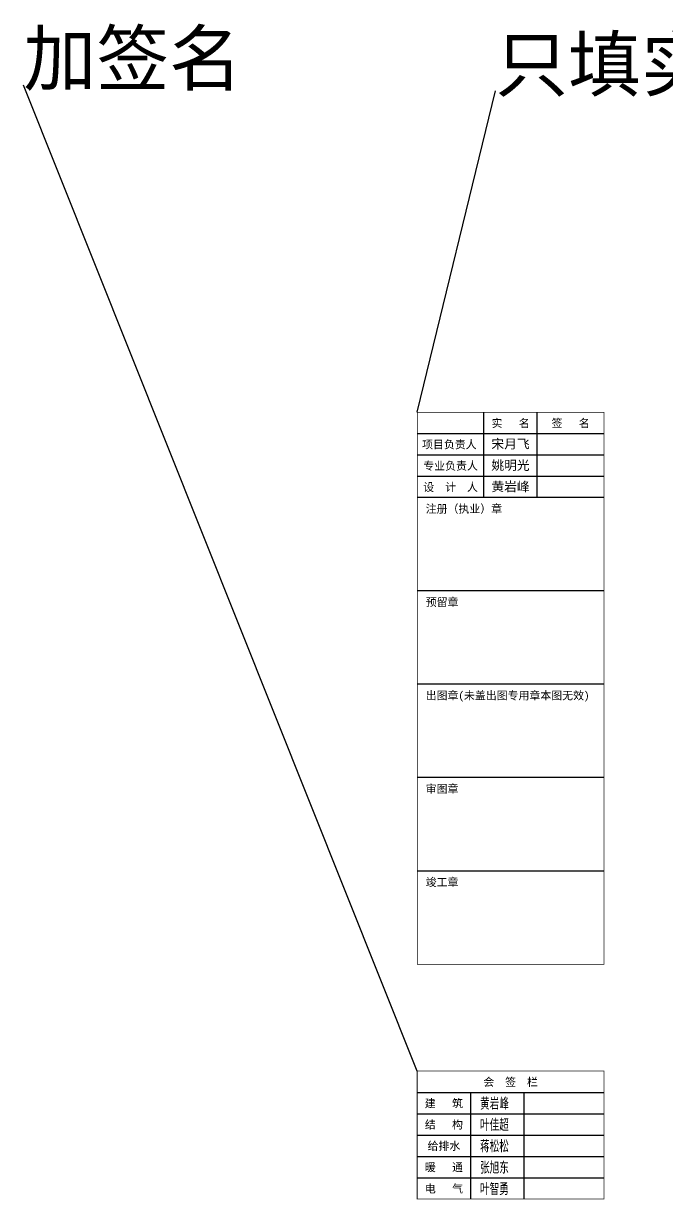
# Model space of a CAD drawing. Extents: x -4210259 to 293730, y -7499 to 868879.
# Drawn here: x -2229432 to -2205303, y 554947 to 599036 of the extents above; entities that cross this region are included whole.
import ezdxf
from ezdxf.enums import TextEntityAlignment as Align

# ---------------------------------------------------------------- set-up
doc = ezdxf.new("R2010")
doc.units = 0
doc.header["$LTSCALE"] = 1000
doc.header["$MEASUREMENT"] = 0
doc.layers.add('0-cxFrame', color=155, linetype='Continuous')
doc.layers.add('qianming', color=155, linetype='Continuous')
doc.styles.add('BZHZ', font='bzxw', dxfattribs={"width": 0.8, "bigfont": 'bzhz'})
doc.styles.add('cx_biaoti', font='')
doc.styles.add('图框宋体', font='', dxfattribs={"width": 0.75})
doc.styles.add('黑体', font='', dxfattribs={"height": 12})
doc.styles.get('cx_biaoti').set_extended_font_data('SimSun')
doc.styles.get('图框宋体').set_extended_font_data('SimSun')
doc.styles.get('黑体').set_extended_font_data('SimHei')

# ---------------------------------------------------------------- blocks, each defined once
blk = doc.blocks.new('zjcx_lan_xinxi(Dragon)')
for p, q in [((7000, -3200), (0, -3200)), ((7000, -6700), (0, -6700)), ((7000, -10200), (0, -10200)), ((7000, -13700), (0, -13700)), ((7000, -17200), (0, -17200))]:
    blk.add_line(p, q)
at = {"const_width": 25}
blk.add_lwpolyline([(0, -20700), (7000, -20700), (7000, 0), (0, 0)], close=True, dxfattribs=at)
for points in [[(2500, -3200), (2500, 0)], [(4500, -3200), (4500, 0)], [(0, -800), (7000, -800)], [(0, -1600), (7000, -1600)], [(0, -2400), (7000, -2400)]]:
    blk.add_lwpolyline(points)
for points in [[(7000, -3200), (7000, 0)], [(0, -3200), (7000, -3200)], [(0, -20700), (7000, -20700), (7000, -3200)], [(0, -20700), (7000, -20700)]]:
    blk.add_lwpolyline(points, dxfattribs=at)
at = {"style": '图框宋体'}
for s, p in [('实   名', (3500, -400)), ('签   名', (5750, -400)), ('项目负责人', (1204, -1200)), ('专业负责人', (1250, -2000)), ('设  计  人', (1250, -2800))]:
    blk.add_text(s, height=300, dxfattribs=at).set_placement(p, align=Align.MIDDLE)
for s, p in [('注册（执业）章', (318, -3771)), ('预留章', (318, -7271)), ('出图章(未盖出图专用章本图无效)', (318, -10771)), ('审图章', (318, -14271)), ('竣工章', (318, -17771))]:
    blk.add_text(s, height=300, dxfattribs=at).set_placement(p)
blk = doc.blocks.new('T-信息(Dragon)')
at = {"layer": '0-cxFrame'}
blk.add_blockref('zjcx_lan_xinxi(Dragon)', (0, 0), dxfattribs=at)
at = {"layer": 'qianming', "color": 3, "style": 'cx_biaoti'}
for s, p in [('宋月飞', (3497, -1185)), ('姚明光', (3497, -1985)), ('黄岩峰', (3497, -2785))]:
    blk.add_text(s, height=350, dxfattribs=at).set_placement(p, align=Align.MIDDLE_CENTER)
blk = doc.blocks.new('zjcx_lan_huiqian(Dragon)')
for p, q in [((-7000, -800), (0, -800)), ((-5000, -800), (-5000, -4800)), ((-3000, -800), (-3000, -4800)), ((-7000, -1600), (0, -1600)), ((-7000, -2400), (0, -2400)), ((-7000, -3200), (0, -3200)), ((-7000, -4000), (0, -4000))]:
    blk.add_line(p, q)
at = {"const_width": 30}
blk.add_lwpolyline([(-7000, 0), (0, 0)], dxfattribs=at)
blk.add_lwpolyline([(-7000, 0), (0, 0), (0, -4800), (-7000, -4800)], close=True, dxfattribs=at)
at = {"style": 'cx_biaoti'}
for s, p in [('会  签  栏', (-3500, -400)), ('建   筑', (-6000, -1200)), ('结   构', (-6000, -2000)), ('给排水', (-6000, -2800)), ('暖   通', (-6000, -3600)), ('电   气', (-6000, -4400))]:
    blk.add_text(s, height=300, dxfattribs=at).set_placement(p, align=Align.MIDDLE)
blk = doc.blocks.new('T-汇签(Dragon)')
at = {"layer": '0-cxFrame'}
blk.add_blockref('zjcx_lan_huiqian(Dragon)', (0, 0), dxfattribs=at)
at = {"layer": 'qianming', "style": 'BZHZ', "width": 0.8}
for s, p in [('黄岩峰', (-4106, -1200)), ('叶佳超', (-4106, -2000)), ('蒋松松', (-4106, -2800)), ('张旭东', (-4106, -3600)), ('叶智勇', (-4106, -4400))]:
    blk.add_text(s, height=450, dxfattribs=at).set_placement(p, align=Align.MIDDLE)

msp = doc.modelspace()

# ---------------------------------------------------------------- linework, layer by layer
for p, q in [((-2214680.2, 559761.8), (-2229431.5, 596731.3)), ((-2214680.2, 584461.8), (-2211751.7, 596512.2))]:
    msp.add_line(p, q)

# ---------------------------------------------------------------- block references
at = {"layer": '0-cxFrame'}
for name, p in [('T-信息(Dragon)', (-2214680.2, 584461.8)), ('T-汇签(Dragon)', (-2207680.2, 559761.8))]:
    msp.add_blockref(name, p, dxfattribs=at)

# ---------------------------------------------------------------- texts
at = {"style": '黑体'}
for s, p in [('加签名', (-2229431.5, 596731.3)), ('只填实名，不加签名', (-2211751.7, 596512.2))]:
    msp.add_text(s, height=2000, dxfattribs=at).set_placement(p)

doc.saveas('drawing.dxf')
